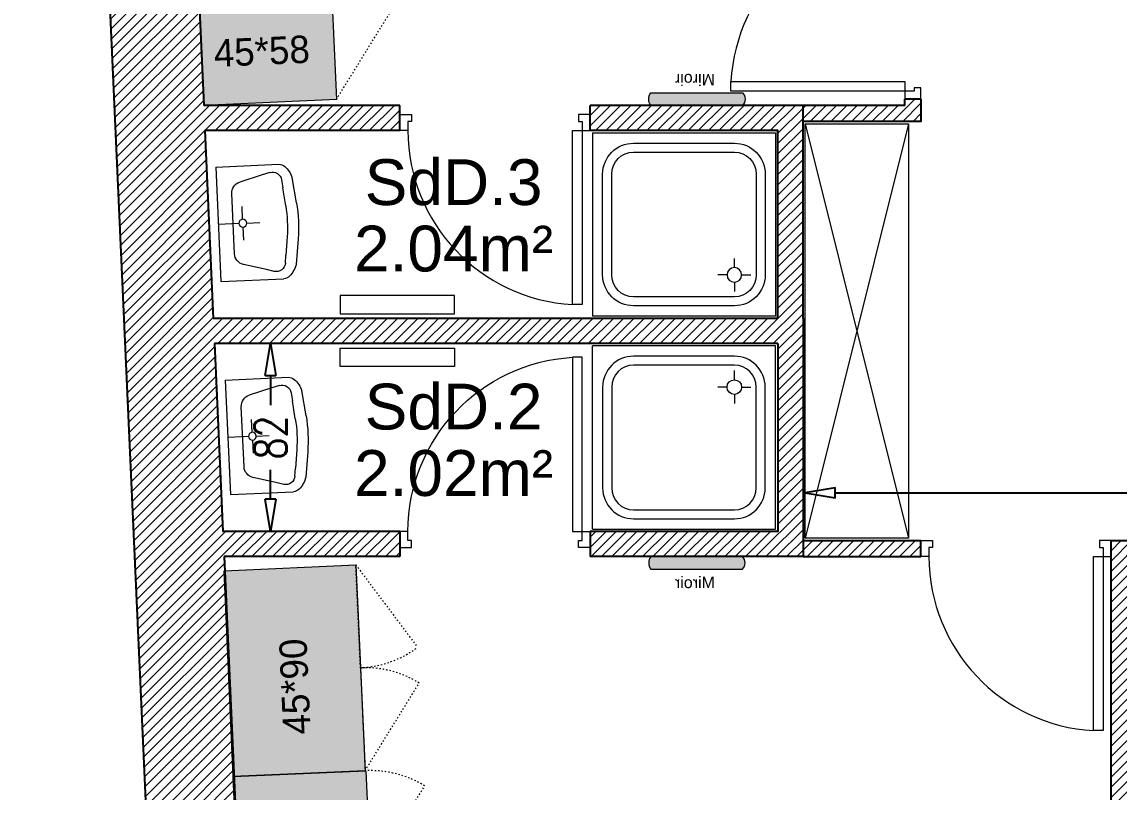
# Model space of a CAD drawing. Header units: millimetres. Extents: x -14819 to 43195, y -10328 to 20814.
# Drawn here: x 36538.9 to 37017.9, y 9751.4 to 10087.6 of the extents above; entities that cross this region are included whole.
import ezdxf
from ezdxf.enums import TextEntityAlignment as Align

# ---------------------------------------------------------------- set-up
doc = ezdxf.new("R2010")
doc.units = ezdxf.units.MM
doc.header["$PDMODE"] = 3
doc.linetypes.add('ACAD_ISO03W100', pattern=[30, 12, -18])
for name, color, linetype, lineweight in [('05 - Menuiserie', 150, 'Continuous', 5), ('14 - Sanitaires', 130, 'Continuous', 9), ('41 - Côtes Intérieures', 71, 'Continuous', 9), ('50 - Signes', 12, 'Continuous', 9), ('59 - TxT', 120, 'Continuous', 0), ('DV_Furnitures', 250, 'Continuous', 5), ('DV_Furnitures_Hachures', 9, 'Continuous', 5), ('DV_Hatch bedroom', 21, 'Continuous', 5), ('Mur_coupe', 7, 'Continuous', 25)]:
    doc.layers.add(name, color=color, linetype=linetype, lineweight=lineweight)
doc.layers.add('10 - Hachures', color=7, linetype='Continuous', lineweight=18, true_color=0x646464)
doc.layers.add('DV_Surface', color=241, linetype='Continuous', plot=False)
doc.layers.add('DV_Text block', color=20, linetype='Continuous')
doc.styles.add('CR_Cot', font='simplex.shx', dxfattribs={"width": 0.8})
doc.styles.get("Standard").update_dxf_attribs({"font": 'arial.ttf'})
doc.dimstyles.get("Standard").update_dxf_attribs({"dimtxt": 14, "dimasz": 14, "dimexe": 0.18, "dimexo": 0.0625, "dimgap": 5, "dimtad": 0, "dimtoh": 1, "dimdec": 0, "dimzin": 0, "dimdsep": 46, "dimtxsty": 'CR_Cot', "dimblk": 'CLOSEDBLANK', "dimcen": 0, "dimse1": 1, "dimse2": 1, "dimadec": 0, "dimazin": 0, "dimtfac": 1, "dimtdec": 0, "dimtofl": 0, "dimtmove": 0, "dimatfit": 3, "dimfxl": 1, "dimtolj": 1, "dimtzin": 0, "dimarcsym": 0})
pattern_1 = [(45, (30000, 0), (-2.245064030267288, 2.245064030267288), [])]

# ---------------------------------------------------------------- blocks, each defined once
blk = doc.blocks.new('A$Cbc0bb2b0')
at = {"layer": '05 - Menuiserie', "linetype": 'Continuous'}
for points in [[(-37.57037520760059, 17.62716388872104), (-33.04382397777226, 15.50340920333656), (-34.31807678900805, 12.78747846543956), (-35.67604215795291, 13.42460487105382), (-37.37504590624303, 9.803363887222076), (-40.54363176713377, 11.28999216699231), (-37.57037520760059, 17.62716388872104)], [(37.57037520760787, -17.62716388872832), (33.04382397777226, -15.50340920333656), (31.76957116653648, -18.21933994124083), (33.12753653548862, -18.85646634684781), (31.42853278719122, -22.47770733067773), (34.59711864808196, -23.96433561045524), (37.57037520760787, -17.62716388872832)], [(27.65847368067625, -20.70888151053987), (31.42853278716939, -22.47770733070683), (-0.8525384307140484, -91.28128602413562), (-4.622597537243564, -89.51246020396866), (27.65847368067625, -20.70888151053987)]]:
    blk.add_lwpolyline(points, dxfattribs=at)
at = {"layer": '50 - Signes', "linetype": 'Continuous'}
blk.add_arc((31.6526604386745, -22.49110213361928), 76.20863979111424, 154.9275562788115, 241.5755667311877, dxfattribs=at)
blk = doc.blocks.new('A$Cf6694d94')
at = {"layer": '14 - Sanitaires', "color": 251, "true_color": 0x666666}
for p, q in [((79.99999999965803, 80.00000000033833), (80, 3.401510184630752e-10)), ((61.9999999996362, 75.50000000053024), (17.99999999965803, 75.50000000053205)), ((61.99999999954889, 71.56250000083219), (17.99999999965803, 71.56250000050295)), ((4.499999999665306, 61.99999711252622), (4.49999999965803, 17.99999999968622)), ((8.437499999672582, 61.99999711252622), (8.43749999965803, 17.99999999968622)), ((71.56249999962893, 18.00000000004911), (71.5624999996362, 61.99999711289001)), ((75.49999999961437, 18.00000000004911), (75.49999999962165, 61.99999711289001)), ((17.99999999965803, 21.19999999995343), (17.99999999965803, 25.19999999967695)), ((14.79999999966094, 17.99999999966531), (10.79999999964639, 17.99999999966531)), ((17.99999999965803, 14.79999999974098), (17.99999999965803, 10.79999999965366)), ((21.19999999964784, 17.9999999996644), (25.19999999964057, 17.9999999996644)), ((17.99999999965803, 8.43749999985448), (61.9999999996362, 8.437499999853571)), ((-3.492459654808044e-10, 0), (79.9999999996653, 3.401510184630752e-10)), ((17.99999999965803, 4.499999999825377), (61.9999999996362, 4.499999999824468))]:
    blk.add_line(p, q, dxfattribs=at)
blk.add_lwpolyline([(79.99999999965803, 80.00000000033833), (-3.41970007866621e-10, 80.00000000033833), (0, 0)], dxfattribs=at)
blk.add_circle((17.99999999965803, 17.99999999966531), 3.200000000000001, dxfattribs=at)
for centre, radius, start, end in [((17.99999999965803, 62.00000000032833), 13.5, 90, 180), ((61.9999999996362, 62.00000000069031), 13.5, 359.9999826971181, 89.99998269690968), ((17.99999999965803, 62.00000000032833), 9.5625, 90, 180), ((61.9999999996362, 62.00000000069031), 9.5625, 359.9999826971181, 89.99998269690968), ((17.99999999965803, 17.99999999966531), 13.5, 180, 270), ((17.99999999965803, 17.99999999966531), 9.5625, 180, 270), ((61.9999999996362, 18.00000000002819), 9.5625, 270, 359.9999826971181), ((61.9999999996362, 18.00000000002819), 13.5, 270, 359.9999826971181)]:
    blk.add_arc(centre, radius, start, end, dxfattribs=at)
blk = doc.blocks.new('A$C25e289c3')
at = {"layer": '14 - Sanitaires', "color": 251, "true_color": 0x666666}
for p, q in [((-1.600710675120354e-10, 50.07578125008149), (-27.59628906258149, 50.07578125002328)), ((-1.600710675120354e-10, 50.07578125008149), (0, 0)), ((-34.5437500001135, 32.92187500005821), (-33.19375000006403, 43.97031250002328)), ((-28.49990234403958, 43.22343749983702), (-28.89501953153376, 39.75078125001164)), ((-23.47666015644791, 46.63124999997672), (-20.10429687520809, 45.71484375005821)), ((-20.10429687520809, 45.71484375005821), (-10.16152343776776, 43.01249999989523)), ((-29.79736328134459, 31.82265624991851), (-28.89501953153376, 39.75078125001164)), ((-6.472656250145519, 11.88828125019791), (-6.472656250232831, 38.18749999994179)), ((-10.71972656253638, 26.7578125), (-10.71972656255821, 32.42734375019791)), ((-12.4394531249709, 25.03789062506985), (-18.10947265628783, 25.03789062501164)), ((-9.00009765617142, 25.03789062506985), (-7.275957614183426e-11, 25.03789062501164)), ((-10.7197265625291, 23.31796875008149), (-10.71972656251455, 17.64843749988358)), ((-34.54384765613941, 17.15390624990687), (-33.19374999993306, 6.105468749883585)), ((-29.79736328130821, 18.25351562502328), (-28.89511718752328, 10.32499999995343)), ((-28.49990234391589, 6.852343750069849), (-28.89511718752328, 10.32499999995343)), ((-20.1042968750844, 4.360937499906868), (-10.16152343765134, 7.063281250186265)), ((0, 0), (-27.59628906242142, 0)), ((-23.47666015630966, 3.444531249930151), (-20.1042968750844, 4.360937499906868))]:
    blk.add_line(p, q, dxfattribs=at)
for centre, radius, start, end in [((-21.94023437543365, 40.51718750008149), 11.77130508422852, 133.9763469139044, 162.9420453723134), ((-27.00136718771682, 45.24062500015134), 4.871567153930665, 97.01427278612493, 129.7092955126567), ((-24.52558593789581, 42.77109375031432), 4.000000000000001, 74.79760718970459, 173.5073917918188), ((-11.47267543849011, 38.18747353070648), 5.000000000000001, 6.834253766229036e-07, 74.79755254826807), ((29.97636718730791, 25.03789062512806), 65.00000000000001, 173.0334039843251, 186.9663068721669), ((29.81777343714202, 25.03789062512806), 60.00000000000001, 173.5073644711603, 186.492373706025), ((-10.71972656270373, 25.03789062501164), 1.71970270357258, 270.0000000237623, 269.9999827206719), ((-11.47265625024738, 11.8882812501397), 5.000000000000001, 285.2023649213064, 359.9999167861991), ((-21.94033203143044, 9.55859375023283), 11.77130508422852, 197.0578635593991, 226.0235620183435), ((-24.5255859377794, 7.304687500058208), 4.000000000000001, 186.4925171400662, 285.2023017418803), ((-27.00146484403376, 4.835156250104774), 4.871567153930665, 230.2906168343603, 262.9856395609003)]:
    blk.add_arc(centre, radius, start, end, dxfattribs=at)
blk = doc.blocks.new('_ClosedBlank')
at = {"color": 0, "linetype": 'ByBlock', "lineweight": -2}
for p, q in [((-1, 0.1666666666666667), (0, 0)), ((-1, 0.1666666666666667), (-1, -0.1666666666666667)), ((0, 0), (-1, -0.1666666666666667))]:
    blk.add_line(p, q, dxfattribs=at)
blk = doc.blocks.new('*D674')
at = {"layer": '41 - Côtes Intérieures', "color": 0, "lineweight": -2, "transparency": 16777216}
for p, q in [((36647.46630165738, 9933.16561987861), (36647.46630165738, 9920.232286545437)), ((36647.46630165738, 9879.165619878931), (36647.46630165738, 9892.098953212102))]:
    blk.add_line(p, q, dxfattribs=at)
at = {"layer": 'Defpoints', "color": 0, "transparency": 16777216}
for p in [(36626.624608399, 9947.16561987861, 389.9999999999999), (36647.46630165738, 9947.16561987861), (36626.624608399, 9865.165619878931)]:
    blk.add_point(p, dxfattribs=at)
at = {"layer": '41 - Côtes Intérieures', "color": 0, "lineweight": -2, "transparency": 16777216, "xscale": 14, "yscale": 14, "zscale": 14}
for p, rotation in [((36647.46630165738, 9947.16561987861), 90), ((36647.46630165738, 9865.165619878931), 270)]:
    blk.add_blockref('_ClosedBlank', p, dxfattribs=dict(at, rotation=rotation))
at = {"layer": '41 - Côtes Intérieures', "color": 0, "transparency": 16777216, "insert": (36647.46630165737, 9906.165619878759), "char_height": 14, "attachment_point": 5, "rotation": 90, "style": 'CR_Cot'}
blk.add_mtext('\\A1;82', dxfattribs=at)
blk = doc.blocks.new('*D675')
at = {"layer": '41 - Côtes Intérieures', "color": 0, "lineweight": -2, "transparency": 16777216}
for p, q in [((36893.94780828957, 9881.990832932337), (37095.79431470128, 9881.990832932337)), ((37336.44082111299, 9881.990832932337), (37134.59431470128, 9881.990832932337))]:
    blk.add_line(p, q, dxfattribs=at)
at = {"layer": 'Defpoints', "color": 0, "transparency": 16777216}
for p in [(37350.44082111299, 9881.990832932337), (36879.94780828957, 9861.165619878606, 194.9999999999999), (37350.44082111299, 9861.165619878606, 194.9999999999999)]:
    blk.add_point(p, dxfattribs=at)
at = {"layer": '41 - Côtes Intérieures', "color": 0, "lineweight": -2, "transparency": 16777216, "xscale": 14, "yscale": 14, "zscale": 14, "rotation": 180}
blk.add_blockref('_ClosedBlank', (36879.94780828957, 9881.990832932337), dxfattribs=at)
at = {"layer": '41 - Côtes Intérieures', "color": 0, "lineweight": -2, "transparency": 16777216, "xscale": 14, "yscale": 14, "zscale": 14}
blk.add_blockref('_ClosedBlank', (37350.44082111299, 9881.990832932337), dxfattribs=at)
at = {"layer": '41 - Côtes Intérieures', "color": 0, "transparency": 16777216, "insert": (37115.19431470128, 9881.990832932337), "char_height": 14, "attachment_point": 5, "style": 'CR_Cot'}
blk.add_mtext('\\A1;470', dxfattribs=at)
blk = doc.blocks.new('*U1102')
at = {"layer": 'DV_Hatch bedroom', "lineweight": 5}
h = blk.add_hatch(color=256, dxfattribs=at)
h.dxf.hatch_style = 1
h.paths.add_polyline_path([(-22.5, 58), (22.5, 58), (22.5, 0), (-22.5, 0)])
at = {"linetype": 'ACAD_ISO03W100', "lineweight": 5, "ltscale": 0.05}
blk.add_lwpolyline([(22.5, 58), (-14.69450451320154, 83.32920910760743, 0.1505869127939962), (-22.5, 58)], format="xyb", dxfattribs=at)
at = {"lineweight": 5}
blk.add_lwpolyline([(-22.5, 58), (22.5, 58), (22.5, 0), (-22.5, 0), (-22.5, 58)], dxfattribs=at)
at = {"layer": 'DV_Text block', "insert": (-6.045399099016834, 5.403900028354713), "char_height": 12, "width": 43.69596577703091, "attachment_point": 1, "rotation": 90}
blk.add_mtext('{\\fDM Sans|b0|i0|c0|p2;45*58}', dxfattribs=at)
blk = doc.blocks.new('Miroir pied')
at = {"layer": 'DV_Furnitures_Hachures', "lineweight": 5}
h = blk.add_hatch(color=256, dxfattribs=at)
h.dxf.hatch_style = 1
edge = h.paths.add_edge_path()
edge.add_line((0.001519436620583292, 5.522968720821154), (40.00075971831393, 5.52106332519179))
edge.add_arc((35.99558252393035, 2.760531662595895), 4.864358068502438, -34.5761975027462, 34.57619750274631, ccw=False)
edge.add_line((40.00075971831393, 0), (0, 0))
edge.add_arc((2.461857471163966, 2.760807282150398), 3.699026771665826, 131.6923898071849, 228.276084646392, ccw=False)
at = {"lineweight": 5}
blk.add_lwpolyline([(0.001519436620583292, 5.522968720821154), (40.00075971831393, 5.52106332519179, -0.3112374640582531), (40.00075971831393, 0), (0, 0, -0.4482838637711485)], format="xyb", close=True, dxfattribs=at)
at = {"layer": 'DV_Text block', "lineweight": 5, "insert": (11.98505259438389, -3.235244347306434), "char_height": 5, "attachment_point": 1}
blk.add_mtext_dynamic_manual_height_columns('Miroir', width=81.61589563717087, gutter_width=100, heights=[0], dxfattribs=at)
blk = doc.blocks.new('A$C0be1e304')
at = {"layer": 'DV_Hatch bedroom', "lineweight": 5}
h = blk.add_hatch(color=256, dxfattribs=at)
h.dxf.hatch_style = 1
h.paths.add_polyline_path([(89.99995173182305, 25.32920910760731), (-5.684341886080801e-14, 25.32920910760731), (-5.684341886080801e-14, 82.92320587669747), (89.99995173182282, 82.92320587669747)])
at = {"lineweight": 5}
blk.add_lwpolyline([(89.99995173182305, 25.32920910760731), (-5.684341886080801e-14, 25.32920910760731), (-5.684341886080801e-14, 82.92320587669747), (89.99995173182282, 82.92320587669747), (89.99995173182305, 25.32920910760731)], dxfattribs=at)
at = {"linetype": 'ACAD_ISO03W100', "lineweight": 5, "ltscale": 0.05}
for points in [[(37.19450451320152, 2.486899575160351e-14, 0.1505869127939962), (44.99999999999994, 25.32920910760731), (-5.684341886080801e-14, 25.32920910760731)], [(52.80549548679841, -4.263256414560601e-14, -0.1505869127939962), (44.99999999999994, 25.32920910760731), (89.99999999999994, 25.32920910760731)]]:
    blk.add_lwpolyline(points, format="xyb", close=True, dxfattribs=at)
at = {"layer": 'DV_Text block', "insert": (17.09914063230025, 60.28048227916952), "char_height": 12, "width": 58.12966752958223, "attachment_point": 1}
blk.add_mtext('{\\fDM Sans|b0|i0|c0|p2;45*90}', dxfattribs=at)

msp = doc.modelspace()

# ---------------------------------------------------------------- hatches: boundary and pattern name
at = {"layer": '10 - Hachures', "lineweight": 18}
h = msp.add_hatch(dxfattribs=at)
h.set_pattern_fill('ANSI31', color=256)
h.set_pattern_definition(pattern_1)
h.paths.add_polyline_path([(36559.12643628909, 10498.25918850361), (36607.41822047962, 9424.165619878606), (36804.44082111298, 9424.165619878606), (36804.44082111298, 9460.165619878606), (36644.83714729112, 9460.165619878606), (36627.11926994914, 9854.165619878924), (36703.94780828944, 9854.165619878606), (36703.94780828944, 9865.165619878606), (36626.62460839898, 9865.165619878928), (36622.93713138874, 9947.165619878606), (36868.94780828957, 9947.165619878606), (36868.94780828957, 9865.165619878606), (36786.94780828945, 9865.165619878606), (36786.94780828945, 9854.165619878606), (36879.94780828957, 9854.165619878606), (36879.94780828957, 10051.16561987851), (36786.94780828945, 10051.16561987856), (36786.94780828945, 10040.16561987856), (36868.94780828957, 10040.16561987856), (36868.94780828957, 9958.165619878559), (36622.44246983858, 9958.165619878606), (36618.75499282834, 10040.1656198782), (36703.94780828944, 10040.1656198782), (36703.94780828944, 10051.16561987856), (36618.26033127819, 10051.1656198782), (36599.68803853138, 10464.16561987861), (36764.68803853138, 10464.16561987861), (36764.68803853138, 10498.16561987861)])
h = msp.add_hatch(dxfattribs=at)
h.set_pattern_fill('ANSI31', color=256)
h.set_pattern_definition(pattern_1)
h.paths.add_polyline_path([(36931.44082111297, 10044.16561987857), (36931.44082111297, 10053.86581131132), (36924.44082111286, 10053.86581131132), (36924.44082111286, 10051.16561987856), (36879.94780828957, 10051.16561987851), (36879.94780828957, 10044.16561987851)])
h.paths.add_polyline_path([(36879.94780828957, 9861.165619878606), (36879.94780828957, 9854.165619878606), (36931.44082111297, 9854.165619878606), (36931.44082111297, 9861.165619878606)])
h = msp.add_hatch(dxfattribs=at)
h.set_pattern_fill('ANSI31', color=256)
h.set_pattern_definition(pattern_1)
h.paths.add_polyline_path([(37121.44082111297, 9424.165619878606), (37121.44082111297, 9460.165619878606), (37021.44082111298, 9460.165619878606), (37021.44082111298, 9854.165619878606), (37270.44082111299, 9854.165619878606), (37270.44082111299, 9861.165619878606), (37014.44082111309, 9861.165619878606), (37014.44082111298, 9460.165619878606), (36914.44082111298, 9460.165619878606), (36914.44082111298, 9424.165619878606)])

# ---------------------------------------------------------------- linework, layer by layer
at = {"layer": '14 - Sanitaires', "color": 251, "linetype": 'Continuous', "true_color": 0x666666}
for p, q in [((36880.94780828957, 10043.16561987851, 389.9999999999999), (36925.94780828957, 9862.165619878606, 389.9999999999999)), ((36925.94780828957, 10043.16561987851, 389.9999999999999), (36880.94780828957, 9862.165619878606, 389.9999999999999))]:
    msp.add_line(p, q, dxfattribs=at)
at = {"layer": '14 - Sanitaires', "color": 251, "linetype": 'Continuous', "true_color": 0x666666, "elevation": 389.9999999999999}
msp.add_lwpolyline([(36880.94780828957, 10043.16561987851), (36925.94780828957, 10043.16561987851), (36925.94780828957, 9862.165619878606), (36880.94780828957, 9862.165619878606)], close=True, dxfattribs=at)
at = {"layer": '14 - Sanitaires', "color": 251, "true_color": 0x666666, "elevation": 194.9999999999999}
for points in [[(36677.80908873502, 9960.165619878559), (36727.80908873502, 9960.165619878559), (36727.80908873502, 9968.165619878559), (36677.80908873502, 9968.165619878559), (36677.80908873502, 9960.165619878559)], [(36677.80908873502, 9945.165619878606), (36727.80908873502, 9945.165619878606), (36727.80908873502, 9937.165619878606), (36677.80908873502, 9937.165619878606), (36677.80908873502, 9945.165619878606)]]:
    msp.add_lwpolyline(points, dxfattribs=at)
at = {"layer": 'DV_Surface'}
msp.add_circle((37342.95373377298, 10053.35202820514, 194.9999999999999), 1501.312977656466, dxfattribs=at)
at = {"layer": 'Mur_coupe', "flags": 128}
for points in [[(36559.12643628909, 10498.25918850361), (36607.41822047962, 9424.165619878606)], [(36599.68803853138, 10464.16561987861), (36618.26033127819, 10051.1656198782)], [(36618.75499282834, 10040.1656198782), (36622.44246983858, 9958.165619878606)], [(36622.93713138874, 9947.165619878606), (36626.62460839898, 9865.165619878928)], [(36627.11926994914, 9854.165619878924), (36644.83714729112, 9460.165619878606)]]:
    msp.add_lwpolyline(points, dxfattribs=at)
at = {"layer": 'Mur_coupe'}
for points, elevation in [([(36703.94780828944, 10051.16561987856), (36618.26033127819, 10051.1656198782)], 194.9999999999999), ([(36703.94780828944, 10040.16561987855), (36703.94780828944, 10051.16561987856)], 194.9999999999999), ([(36879.94780828957, 9958.165619878559), (36879.94780828957, 10051.16561987856), (36786.94780828945, 10051.16561987856)], 194.9999999999999), ([(36786.94780828945, 10040.16561987856), (36786.94780828945, 10051.16561987856)], 194.9999999999999), ([(36931.44082111297, 10053.86581131132), (36931.44082111297, 10044.16561987857), (36879.94780828957, 10044.16561987851)], 389.9999999999999), ([(36924.44082111297, 10051.16561987856), (36879.94780828957, 10051.16561987851)], 389.9999999999999), ([(36924.44082111286, 10051.16561987856), (36924.44082111286, 10053.86581131132)], 389.9999999999999), ([(36931.44082111297, 10053.86581131132), (36924.44082111286, 10053.86581131132)], 389.9999999999999), ([(36703.94780828944, 10040.16561987856), (36618.75499282834, 10040.1656198782)], 194.9999999999999), ([(36868.94780828957, 9958.165619878559), (36868.94780828957, 10040.16561987856), (36786.94780828945, 10040.16561987856)], 194.9999999999999), ([(36879.94780828957, 9958.165619878559), (36879.94780828957, 9854.165619878606), (36786.94780828945, 9854.165619878606)], 194.9999999999999), ([(36868.94780828957, 9947.165619878606), (36868.94780828957, 9865.165619878606), (36786.94780828945, 9865.165619878606)], 194.9999999999999), ([(36703.94780828944, 9865.165619878606), (36626.62460839898, 9865.165619878928)], 194.9999999999999), ([(36703.94780828944, 9865.165619878611), (36703.94780828944, 9854.165619878606)], 194.9999999999999), ([(36786.94780828945, 9865.165619878606), (36786.94780828945, 9854.165619878606)], 194.9999999999999), ([(36879.94780828957, 9861.165619878606), (36931.44082111297, 9861.165619878606)], 194.9999999999999), ([(36931.44082111297, 9854.1656198786), (36931.44082111297, 9861.165619878606)], 194.9999999999999), ([(36703.94780828944, 9854.165619878606), (36627.11926994914, 9854.165619878924)], 194.9999999999999), ([(36879.94780828957, 9854.165619878606), (36931.44082111297, 9854.165619878606)], 194.9999999999999)]:
    msp.add_lwpolyline(points, dxfattribs=dict(at, elevation=elevation))
at = {"layer": 'Mur_coupe', "flags": 128}
for points, elevation in [([(36868.94780828957, 9958.165619878677), (36622.44246983858, 9958.165619878606)], 389.9999999999999), ([(36868.94780828957, 9947.165619878606), (36622.93713138874, 9947.165619878606)], 389.9999999999999), ([(37014.44082111298, 9460.165619878606), (37014.44082111309, 9861.165619878564)], 194.9999999999999), ([(37014.44082111298, 9861.165619878606), (37270.44082111299, 9861.165619878606)], 194.9999999999999)]:
    msp.add_lwpolyline(points, dxfattribs=dict(at, elevation=elevation))

# ---------------------------------------------------------------- block references
at = {"layer": '05 - Menuiserie'}
for p, rotation in [((36931.44140930663, 10095.36581131133, 389.9999999999999), 295.1348995618367), ((36745.44780828945, 10047.16561987852, 194.9999999999999), 25.13489956183669), ((36972.94082111297, 9861.165619878566, 194.9999999999999), 25.13489956183669)]:
    msp.add_blockref('A$Cbc0bb2b0', p, dxfattribs=dict(at, rotation=rotation))
at = {"layer": '05 - Menuiserie', "xscale": -1, "rotation": 154.8651004381633}
msp.add_blockref('A$Cbc0bb2b0', (36745.44780828945, 9858.165619878646, 194.9999999999999), dxfattribs=at)
at = {"layer": '14 - Sanitaires', "linetype": 'Continuous', "xscale": -1}
msp.add_blockref('A$Cf6694d94', (36867.94780828911, 9959.165619878559, 194.9999999999999), dxfattribs=at)
at = {"layer": '14 - Sanitaires', "linetype": 'Continuous', "xscale": -1, "rotation": 2.574812504506472}
for p in [(36625.73162085158, 9974.210498949902, 194.9999999999999), (36629.91375941198, 9881.210498950266, 194.9999999999999)]:
    msp.add_blockref('A$C25e289c3', p, dxfattribs=at)
at = {"layer": '14 - Sanitaires', "linetype": 'Continuous', "rotation": 180}
msp.add_blockref('A$Cf6694d94', (36867.94780828911, 9946.165619878606, 194.9999999999999), dxfattribs=at)
at = {"layer": 'DV_Furnitures'}
for name, p, rotation in [('*U1102', (36617.2495450678, 10073.64290421677), 272.5748125043365), ('Miroir pied', (36853.44894786698, 10056.68763590156, 194.9999999999999), 180), ('A$C0be1e304', (36714.00190047814, 9761.801796133212), 92.57481250433646), ('*U1102', (36632.17319883266, 9735.599283660355), 272.5748125043365)]:
    msp.add_blockref(name, p, dxfattribs=dict(at, rotation=rotation))
at = {"layer": 'DV_Furnitures', "xscale": -1}
msp.add_blockref('Miroir pied', (36853.44894786698, 9848.64360385555, 194.9999999999999), dxfattribs=at)

# ---------------------------------------------------------------- texts
at = {"layer": '59 - TxT', "linetype": 'Continuous'}
for s, p in [('SdD.3', (36727.36383842974, 10007.65546589289)), ('2.04m²', (36727.36383842974, 9978.655465892894)), ('SdD.2', (36727.3638384294, 9909.654831855207, -194.9999999999999)), ('2.02m²', (36727.3638384294, 9880.654831855207, -194.9999999999999))]:
    msp.add_text(s, height=20, dxfattribs=at).set_placement(p, align=Align.CENTER)

# ---------------------------------------------------------------- dimensions: what is measured, and where the dimension line sits
at = {"layer": '41 - Côtes Intérieures'}
dim = msp.add_linear_dim(base=(36647.46630165738, 9947.16561987861), p1=(36626.62460839898, 9865.165619878928), p2=(36626.62460839898, 9947.165619878606, 389.9999999999999), angle=90, dimstyle='Standard', dxfattribs=at)
dim.commit()
dim.dimension.update_dxf_attribs({"geometry": '*D674', "text_midpoint": (36647.46630165737, 9906.165619878759)})
dim = msp.add_linear_dim(base=(37350.44082111299, 9881.990832932337), p1=(36879.94780828957, 9861.165619878606, 194.9999999999999), p2=(37350.44082111299, 9861.165619878606, 194.9999999999999), dimstyle='Standard', dxfattribs=at)
dim.commit()
dim.dimension.update_dxf_attribs({"geometry": '*D675', "text_midpoint": (37115.19431470128, 9881.990832932337)})

doc.saveas('drawing.dxf')
